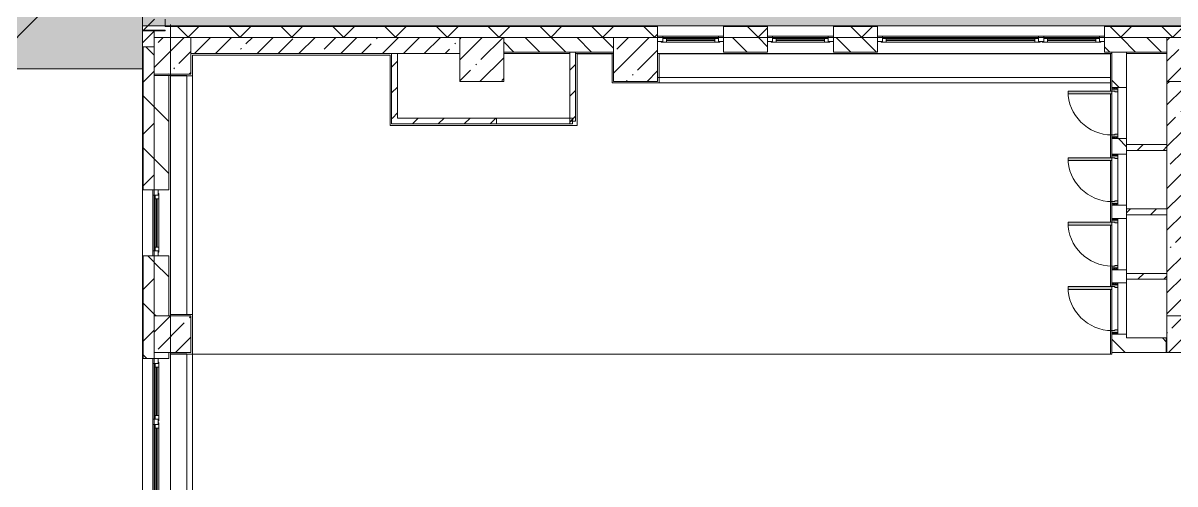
# Model space of a CAD drawing. Header units: millimetres. Extents: x 81382 to 274764, y -8553 to 29000.
# Drawn here: x 145853 to 161575, y 9106 to 15398 of the extents above; entities that cross this region are included whole.
import ezdxf

# ---------------------------------------------------------------- set-up
doc = ezdxf.new("R2010")
doc.units = ezdxf.units.MM
for name, color, linetype, lineweight, true_color in [('A-DETL-2', 9, 'Continuous', 5, 0x808080), ('A-DOOR-4', 7, 'Continuous', 5, 0xe2e2e2), ('A-DOOR-5', 7, 'Continuous', 5, 0xaaaaaa), ('A-DOOR-FRAM-2', 7, 'Continuous', 5, 0xe2e2e2), ('A-DOOR-FRAM-4', 7, 'Continuous', 5, 0xaaaaaa), ('A-FLOR-2', 7, 'Continuous', 5, 0xaaaaaa), ('A-GENM-4', 7, 'Continuous', 5, 0x737373), ('A-WALL-3', 7, 'Continuous', 5, 0x737373), ('I-WALL-3', 7, 'Continuous', 5, 0x737373)]:
    doc.layers.add(name, color=color, linetype=linetype, lineweight=lineweight, true_color=true_color)
doc.layers.add('A-DETL-GENF-3', color=7, linetype='Continuous', lineweight=9, true_color=0xc0c0c0, transparency=0.4)
for name, color, linetype, lineweight in [('A-GENM-3', 7, 'Continuous', 5), ('A-GLAZ-3', 7, 'Continuous', 5), ('A-WALL', 7, 'Continuous', 9), ('A-WALL-2', 7, 'Continuous', 5), ('I-WALL-2', 7, 'Continuous', 5), ('S-COLS-1', 7, 'Continuous', 5), ('Оси', 7, 'Continuous', 9)]:
    doc.layers.add(name, color=color, linetype=linetype, lineweight=lineweight)
pattern_1 = [(45, (147753.76, 0), (-353.5534, 353.5534), []), (135, (147753.76, 0), (-353.5534, -353.5534), [])]
pattern_2 = [(135, (147753.76, 0), (-353.553, -353.553), [])]
pattern_3 = [(45, (147753.76, 0), (-285.123, 285.123), []), (45, (148038.9, 0), (-285.123, 285.123), [504.031, -100.806, 16.764, -84.042])]
pattern_4 = [(45, (147753.76, 0), (-176.7767, 176.7767), [])]

# ---------------------------------------------------------------- blocks, each defined once
blk = doc.blocks.new('BSC_Колонна _Прямоугольная - 600х600-V205-3_9_3_птичка')
at = {"layer": 'S-COLS-1'}
h = blk.add_hatch(dxfattribs=at)
h.set_pattern_fill('FP_85', color=256, style=0, pattern_type=2)
h.set_pattern_definition([(45, (-14010, -14900), (-285.123, 285.123), []), (45, (-13724.88, -14900), (-285.123, 285.123), [504.031, -100.806, 16.764, -84.042])])
h.paths.add_polyline_path([(-22, -300), (300, -300), (300, 300), (-300, 300), (-300, -300)])
for p, q in [((300, 300), (-300, 300)), ((-300, 300), (-300, -300)), ((300, -300), (300, 300)), ((-300, -300), (300, -300))]:
    blk.add_line(p, q, dxfattribs=at)
blk = doc.blocks.new('парапет1 - парапет-18629556-3_9_3_птичка')
at = {"layer": 'A-GENM-3'}
blk.add_line((-268, 14773), (-2411, 14773), dxfattribs=at)
at = {"layer": 'A-GENM-4'}
for p, q in [((-2409, 14775), (-1702, 15482)), ((-268, 15482), (-268, 14775))]:
    blk.add_line(p, q, dxfattribs=at)
blk = doc.blocks.new('BSC_Колонна _Прямоугольная - 500х500-V226-3_9_3_птичка')
at = {"layer": 'S-COLS-1'}
h = blk.add_hatch(dxfattribs=at)
h.set_pattern_fill('FP_108', color=256, style=0, pattern_type=2)
h.set_pattern_definition([(45, (-140, -14950), (-285.123, 285.123), []), (45, (145.12, -14950), (-285.123, 285.123), [504.031, -100.806, 16.764, -84.042])])
h.paths.add_polyline_path([(-250, -250), (250, -250), (250, 250), (-250, 250)])
for p, q in [((250, 250), (-250, 250)), ((-250, 250), (-250, -250)), ((250, -250), (250, 250)), ((-250, -250), (250, -250))]:
    blk.add_line(p, q, dxfattribs=at)
blk = doc.blocks.new('120_Окно_СКБ_1Ст - 120_Окно_СКБ_1Ст 900х2500_h_-20664874-3_9_3_птичка')
at = {"layer": 'A-GLAZ-3'}
for p, q in [((-450, -127), (-450, -57)), ((-450, -57), (-380, -57)), ((450, -57), (-450, -57)), ((-380, -127), (-450, -127)), ((-450, -127), (-400, -127)), ((-380, -127), (-400, -127)), ((-400, -127), (-400, -137)), ((-400, -137), (400, -137)), ((400, -137), (-400, -137)), ((-380, -57), (-380, -127)), ((380, -87), (-380, -87)), ((-380, -87), (-380, -127)), ((-330, -137), (-330, -87)), ((-330, -107), (330, -107)), ((330, -117), (-330, -117)), ((330, -137), (330, -87)), ((380, -127), (380, -57)), ((380, -57), (450, -57)), ((380, -127), (380, -87)), ((450, -127), (380, -127)), ((400, -127), (380, -127)), ((400, -127), (450, -127)), ((400, -137), (400, -127)), ((450, -57), (450, -127))]:
    blk.add_line(p, q, dxfattribs=at)
blk = doc.blocks.new('120_Окно_СКБ_2Ст - 120_Окно_СКБ_2Ст 2300х2500 _мал створка справа_-22272277-3_9_3_птичка')
at = {"layer": 'A-GLAZ-3'}
for p, q in [((-1150, -127), (-1150, -57)), ((-1150, -57), (-1080, -57)), ((1150, -57), (-1150, -57)), ((-1080, -127), (-1150, -127)), ((-1150, -127), (-1100, -127)), ((-1080, -127), (-1100, -127)), ((-1100, -127), (-1100, -137)), ((-1100, -137), (270, -137)), ((270, -137), (-1100, -137)), ((-1080, -57), (-1080, -127)), ((250, -87), (-1080, -87)), ((-1080, -87), (-1080, -127)), ((-1030, -137), (-1030, -87)), ((-1030, -107), (200, -107)), ((200, -117), (-1030, -117)), ((200, -137), (200, -87)), ((250, -127), (250, -57)), ((250, -57), (320, -57)), ((250, -127), (250, -87)), ((320, -127), (250, -127)), ((270, -127), (250, -127)), ((270, -127), (300, -127)), ((270, -137), (270, -127)), ((320, -127), (300, -127)), ((300, -127), (300, -137)), ((300, -137), (1100, -137)), ((1100, -137), (300, -137)), ((320, -57), (320, -127)), ((1080, -87), (320, -87)), ((320, -87), (320, -127)), ((370, -137), (370, -87)), ((370, -107), (1030, -107)), ((1030, -117), (370, -117)), ((1030, -137), (1030, -87)), ((1080, -127), (1080, -57)), ((1080, -57), (1150, -57)), ((1080, -127), (1080, -87)), ((1150, -127), (1080, -127)), ((1100, -127), (1080, -127)), ((1100, -127), (1150, -127)), ((1100, -137), (1100, -127)), ((1150, -57), (1150, -127))]:
    blk.add_line(p, q, dxfattribs=at)
blk = doc.blocks.new('120_Окно_СКБ_2Ст - 120_Окно_СКБ_2Ст 3100х2500 _мал_створка слева_ 2-V253-3_9_3_птичка')
at = {"layer": 'A-GLAZ-3'}
for p, q in [((-1550, -127), (-1550, -57)), ((-1550, -57), (-1480, -57)), ((1550, -57), (-1550, -57)), ((-1480, -127), (-1550, -127)), ((-1550, -127), (-1500, -127)), ((-1480, -127), (-1500, -127)), ((-1500, -127), (-1500, -137)), ((-1500, -137), (670, -137)), ((670, -137), (-1500, -137)), ((-1480, -57), (-1480, -127)), ((650, -87), (-1480, -87)), ((-1480, -87), (-1480, -127)), ((-1430, -137), (-1430, -87)), ((-1430, -107), (600, -107)), ((600, -117), (-1430, -117)), ((600, -137), (600, -87)), ((650, -127), (650, -57)), ((650, -57), (720, -57)), ((650, -127), (650, -87)), ((720, -127), (650, -127)), ((670, -127), (650, -127)), ((670, -127), (700, -127)), ((670, -137), (670, -127)), ((720, -127), (700, -127)), ((700, -127), (700, -137)), ((700, -137), (1500, -137)), ((1500, -137), (700, -137)), ((720, -57), (720, -127)), ((1480, -87), (720, -87)), ((720, -87), (720, -127)), ((770, -137), (770, -87)), ((770, -107), (1430, -107)), ((1430, -117), (770, -117)), ((1430, -137), (1430, -87)), ((1480, -127), (1480, -57)), ((1480, -57), (1550, -57)), ((1480, -127), (1480, -87)), ((1550, -127), (1480, -127)), ((1500, -127), (1480, -127)), ((1500, -127), (1550, -127)), ((1500, -137), (1500, -127)), ((1550, -57), (1550, -127))]:
    blk.add_line(p, q, dxfattribs=at)
blk = doc.blocks.new('BSC_Колонна _Прямоугольная - 500х500-V303-3_9_3_птичка')
at = {"layer": 'S-COLS-1'}
h = blk.add_hatch(dxfattribs=at)
h.set_pattern_fill('FP_137', color=256, style=0, pattern_type=2)
h.set_pattern_definition([(45, (-13960, -11150), (-285.123, 285.123), []), (45, (-13674.88, -11150), (-285.123, 285.123), [504.031, -100.806, 16.764, -84.042])])
h.paths.add_polyline_path([(-250, -250), (250, -250), (250, 250), (-250, 250), (-250, 71)])
for p, q in [((250, 250), (-250, 250)), ((-250, 250), (-250, -250)), ((250, -250), (250, 250)), ((-250, -250), (250, -250))]:
    blk.add_line(p, q, dxfattribs=at)
blk = doc.blocks.new('110_Дверь_СКБ_1Ст - д-18 700x2100h_Технический шкаф ЭОМ и СС-V294-3_9_3_птичка')
at = {"layer": 'A-DOOR-4'}
h = blk.add_hatch(color=256, dxfattribs=at)
h.paths.add_polyline_path([(-312.5, 100), (-312.5, 20), (-277.5, 20), (-277.5, 60), (-287.5, 60), (-292.5, 100)])
h.paths.add_polyline_path([(312.5, 100), (312.5, 60), (302.5, 60), (302.5, 20), (337.5, 20), (337.5, 100)])
at = {"layer": 'A-DOOR-5'}
h = blk.add_hatch(dxfattribs=at)
h.set_pattern_fill('FP_20', color=256, style=0, pattern_type=2)
h.set_pattern_definition([(135, (1951.41, 164.685), (-14.14214, -14.14214), []), (225, (1951.41, 164.685), (14.14214, -14.14214), [])])
h.paths.add_polyline_path([(362.5, 100), (337.5, 100), (337.5, 20), (362.5, 20)])
at = {"layer": 'A-DOOR-FRAM-2'}
blk.add_hatch(color=256, dxfattribs=at).paths.add_polyline_path([(272.5, 700), (272.5, 100), (312.5, 100), (312.5, 700)])
at = {"layer": 'A-DOOR-FRAM-4'}
h = blk.add_hatch(dxfattribs=at)
h.set_pattern_fill('FP_21', color=256, style=0, pattern_type=2)
h.set_pattern_definition([(45, (-171.384, 164.685), (-14.1421, 14.1421), []), (135, (-171.384, 164.685), (-14.1421, -14.1421), [])])
h.paths.add_polyline_path([(-312.5, 100), (-337.5, 100), (-337.5, 20), (-312.5, 20)])
at = {"layer": 'A-DOOR-5'}
for p, q in [((312.5, 700), (272.5, 700)), ((272.5, 700), (272.5, 100)), ((312.5, 100), (312.5, 700)), ((272.5, 100), (312.5, 100))]:
    blk.add_line(p, q, dxfattribs=at)
blk.add_arc((312.5, 100), 600, 90, 180, dxfattribs=at)
at = {"layer": 'A-DOOR-FRAM-4'}
for p, q in [((-312.5, 100), (-337.5, 100)), ((-337.5, 100), (-337.5, 20)), ((-337.5, 20), (-312.5, 20)), ((-287.5, 100), (-312.5, 100)), ((-312.5, 100), (-312.5, 20)), ((-312.5, 20), (-312.5, 100)), ((-312.5, 20), (-277.5, 20)), ((-287.5, 60), (-287.5, 100)), ((-287.5, 100), (272.5, 100)), ((-277.5, 60), (-287.5, 60)), ((-277.5, 20), (-277.5, 60)), ((302.5, 20), (-277.5, 20)), ((312.5, 60), (302.5, 60)), ((302.5, 60), (302.5, 20)), ((302.5, 20), (337.5, 20)), ((312.5, 100), (312.5, 60)), ((337.5, 100), (312.5, 100)), ((337.5, 20), (337.5, 100)), ((362.5, 100), (337.5, 100)), ((337.5, 100), (337.5, 20)), ((337.5, 20), (362.5, 20)), ((362.5, 20), (362.5, 100))]:
    blk.add_line(p, q, dxfattribs=at)
blk = doc.blocks.new('120_Окно_СКБ_1Ст - 120_Окно_СКБ_1Ст_900х2500_h_-20705657-3_9_3_птичка')
at = {"layer": 'A-GLAZ-3'}
for p, q in [((-450, -127), (-450, -57)), ((-450, -57), (-380, -57)), ((450, -57), (-450, -57)), ((-380, -127), (-450, -127)), ((-450, -127), (-400, -127)), ((-380, -127), (-400, -127)), ((-400, -127), (-400, -137)), ((-400, -137), (400, -137)), ((400, -137), (-400, -137)), ((-380, -57), (-380, -127)), ((380, -87), (-380, -87)), ((-380, -87), (-380, -127)), ((-330, -137), (-330, -87)), ((-330, -107), (330, -107)), ((330, -117), (-330, -117)), ((330, -137), (330, -87)), ((380, -127), (380, -57)), ((380, -57), (450, -57)), ((380, -127), (380, -87)), ((450, -127), (380, -127)), ((400, -127), (380, -127)), ((400, -127), (450, -127)), ((400, -137), (400, -127)), ((450, -57), (450, -127))]:
    blk.add_line(p, q, dxfattribs=at)
blk = doc.blocks.new('BSC_Колонна _Прямоугольная - 500х500-V316-3_9_3_птичка')
at = {"layer": 'S-COLS-1'}
h = blk.add_hatch(dxfattribs=at)
h.set_pattern_fill('FP_152', color=256, style=0, pattern_type=2)
h.set_pattern_definition([(45, (-140, -11150), (-285.123, 285.123), []), (45, (145.12, -11150), (-285.123, 285.123), [504.031, -100.806, 16.764, -84.042])])
h.paths.add_polyline_path([(-136, -250), (250, -250), (250, 250), (-250, 250), (-250, -250)])
for p, q in [((250, 250), (-250, 250)), ((-250, 250), (-250, -250)), ((250, -250), (250, 250)), ((-250, -250), (250, -250))]:
    blk.add_line(p, q, dxfattribs=at)
blk = doc.blocks.new('Зашивка приборов отопления34 - Зашивка приборов отопления-33324488-3_9_3_птичка')
at = {"layer": 'A-WALL-2'}
for p, q in [((34188, 26888), (34188, 26567)), ((40348, 26888), (34188, 26888)), ((40348, 26567), (40348, 26888)), ((34188, 26567), (40348, 26567)), ((40348, 26567), (34188, 26567)), ((34188, 26567), (34188, 26492)), ((34188, 26492), (40348, 26492)), ((40348, 26492), (40348, 26567))]:
    blk.add_line(p, q, dxfattribs=at)
blk = doc.blocks.new('Зашивка приборов отопления35 - Зашивка приборов отопления-33324623-3_9_3_птичка')
at = {"layer": 'A-WALL-2'}
for p, q in [((34188, 26793), (34188, 26567)), ((37448, 26793), (34188, 26793)), ((37448, 26567), (37448, 26793)), ((34188, 26567), (37448, 26567)), ((37448, 26567), (34188, 26567)), ((34188, 26567), (34188, 26492)), ((34188, 26492), (37448, 26492)), ((37448, 26492), (37448, 26567))]:
    blk.add_line(p, q, dxfattribs=at)
blk = doc.blocks.new('Зашивка приборов отопления36 - Зашивка приборов отопления-33324807-3_9_3_птичка')
at = {"layer": 'A-WALL-2'}
for p, q in [((34188, 26793), (34188, 26567)), ((36549, 26793), (34188, 26793)), ((36549, 26567), (36549, 26793)), ((34188, 26567), (36549, 26567)), ((36545, 26567), (34188, 26567)), ((34188, 26567), (34188, 26492)), ((34188, 26492), (36545, 26492)), ((36545, 26492), (36545, 26567))]:
    blk.add_line(p, q, dxfattribs=at)

msp = doc.modelspace()

# ---------------------------------------------------------------- hatches: boundary and pattern name
at = {"layer": 'A-DETL-GENF-3'}
msp.add_hatch(color=256, dxfattribs=at).paths.add_polyline_path([(146826, 14774.9), (147485.8, 14774.9), (147485.8, 15358), (186513.8, 15358), (186513.8, 23888.3), (181681.8, 23888.3), (181681.8, 27398.1), (145344.7, 27398.1), (145344.7, 14774.9), (146359.9, 14774.9)])
at = {"layer": 'A-WALL-2'}
h = msp.add_hatch(dxfattribs=at)
h.set_pattern_fill('FP_93', color=256, style=0, pattern_type=2)
h.set_pattern_definition(pattern_1)
h.paths.add_polyline_path([(189707.4, 15200), (189913.8, 15200), (189913.8, 15350), (185563.8, 15350), (185563.8, 15200), (187843, 15200)])
h.paths.add_polyline_path([(177763.8, 15200), (179863.8, 15200), (179863.8, 15350), (177770.8, 15349), (177770.8, 15288), (177763.8, 15285), (176990.8, 15288), (176990.8, 15350), (173364, 15349), (173364, 15288), (173357, 15285), (172184, 15288), (172184, 15350), (167543.8, 15349), (167543.8, 15288), (167536.8, 15285), (166763.8, 15288), (166763.8, 15350), (162536.8, 15349), (162536.8, 15288), (162529.8, 15285), (162356.8, 15288), (162356.5, 15350), (160613.8, 15350), (160613.8, 15200), (177754.5, 15200)])
h.paths.add_polyline_path([(182413.8, 15200), (183163.8, 15200), (183163.8, 15350), (182413.8, 15350)])
h.paths.add_polyline_path([(181363.8, 15200), (181513.8, 15200), (181513.8, 15350), (181363.8, 15350), (181363.8, 15270.2)])
h.paths.add_polyline_path([(156013.8, 15200), (156013.8, 15350), (155413.8, 15350), (155413.8, 15200)])
h.paths.add_polyline_path([(157513.8, 15200), (157513.8, 15350), (156913.8, 15350), (156913.8, 15200), (157080.3, 15200)])
h.paths.add_polyline_path([(152419.2, 15200), (154513.8, 15200), (154513.8, 15350), (147793.8, 15350), (147793.8, 15293), (147643.8, 15293), (147643.8, 15200), (152413.8, 15200)])
h.paths.add_polyline_path([(180993.8, 15200), (180988.8, 15350), (180763.8, 15350), (180763.8, 15200)])
h = msp.add_hatch(dxfattribs=at)
h.set_pattern_fill('FP_91', color=256, style=0, pattern_type=2)
h.set_pattern_definition([(135, (147753.76, 0), (-176.7767, -176.7767), [])])
h.paths.add_polyline_path([(160809.1, 15000), (161463.8, 15000), (161463.8, 15200), (160613.8, 15200), (160613.8, 15000), (160715, 15000)])
h.paths.add_polyline_path([(152413.8, 15000), (153913.8, 15000), (153913.8, 15200), (152413.8, 15200)])
h.paths.add_polyline_path([(157080.3, 15000), (157513.8, 15000), (157513.8, 15200), (156913.8, 15200), (156913.8, 15000)])
h.paths.add_polyline_path([(156013.8, 15000), (156013.8, 15200), (155413.8, 15200), (155413.8, 15000)])
h = msp.add_hatch(dxfattribs=at)
h.set_pattern_fill('FP_93', color=256, style=0, pattern_type=2)
h.set_pattern_definition(pattern_1)
h.paths.add_polyline_path([(147485.8, 14973), (147493.8, 14973), (147493.8, 15073), (147485.8, 15073)])
h = msp.add_hatch(dxfattribs=at)
h.set_pattern_fill('FP_93', color=256, style=0, pattern_type=2)
h.set_pattern_definition(pattern_1)
h.paths.add_polyline_path([(147493.8, 14923), (147493.8, 14973), (147485.8, 14973), (147485.8, 14923)])
h = msp.add_hatch(dxfattribs=at)
h.set_pattern_fill('FP_93', color=256, style=0, pattern_type=2)
h.set_pattern_definition(pattern_1)
h.paths.add_polyline_path([(147493.8, -100), (147643.8, -100), (147643.8, 5220), (147493.8, 5220), (147493.8, 1965.8)])
h.paths.add_polyline_path([(147493.8, 7320), (147643.8, 7320), (147643.8, 8520), (147493.8, 8520), (147493.8, 7750.3)])
h.paths.add_polyline_path([(147643.8, 10820), (147643.8, 12220), (147493.8, 12220), (147493.8, 10820)])
h.paths.add_polyline_path([(147643.8, 13120), (147643.8, 15073), (147493.8, 15073), (147493.8, 13120)])
at = {"layer": 'I-WALL-2'}
h = msp.add_hatch(dxfattribs=at)
h.set_pattern_fill('FP_93', color=256, style=0, pattern_type=2)
h.set_pattern_definition(pattern_1)
h.paths.add_polyline_path([(147793.8, 15358), (147793.8, 15450), (147485.8, 15450), (147485.8, 15358), (147758.2, 15358)])
h = msp.add_hatch(dxfattribs=at)
h.set_pattern_fill('FP_93', color=256, style=0, pattern_type=2)
h.set_pattern_definition(pattern_1)
h.paths.add_polyline_path([(147485.8, 15300), (147793.8, 15300), (147793.8, 15358), (147485.8, 15358), (147485.8, 15341.3)])
h = msp.add_hatch(dxfattribs=at)
h.set_pattern_fill('FP_89', color=256, style=0, pattern_type=2)
h.set_pattern_definition(pattern_3)
h.paths.add_polyline_path([(147493.8, 15073), (147643.8, 15073), (147643.8, 15293), (147485.8, 15293), (147490.8, 15073)])
h = msp.add_hatch(dxfattribs=at)
h.set_pattern_fill('FP_89', color=256, style=0, pattern_type=2)
h.set_pattern_definition(pattern_3)
h.paths.add_polyline_path([(151813.8, 14980), (151813.8, 15200), (148143.8, 15200), (148143.8, 14980), (150963.8, 14980)])
h = msp.add_hatch(dxfattribs=at)
h.set_pattern_fill('FP_94', color=256, style=0, pattern_type=2)
h.set_pattern_definition(pattern_4)
h.paths.add_polyline_path([(150963.8, 14100), (150963.8, 14980), (150883.8, 14980), (150883.8, 14100)])
h = msp.add_hatch(dxfattribs=at)
h.set_pattern_fill('FP_94', color=256, style=0, pattern_type=2)
h.set_pattern_definition(pattern_4)
h.paths.add_polyline_path([(153393.8, 14060), (153393.8, 15000), (153313.8, 15000), (153313.8, 14060)])
h = msp.add_hatch(dxfattribs=at)
h.set_pattern_fill('FP_92', color=256, style=0, pattern_type=2)
h.set_pattern_definition(pattern_2)
h.paths.add_polyline_path([(160795, 11100), (160915, 11100), (160915, 11150), (160715, 11150), (160715, 11100)])
h.paths.add_polyline_path([(160715, 11850), (160915, 11850), (160915, 12030), (160715, 12030)])
h.paths.add_polyline_path([(160915, 12730), (160915, 12910), (160715, 12910), (160715, 12730), (160795, 12730)])
h.paths.add_polyline_path([(160795, 13610), (160915, 13610), (160915, 13819.9), (160715, 13819.9), (160715, 13610)])
h.paths.add_polyline_path([(160715, 14519.9), (160915, 14519.9), (160915, 15000), (160715, 15000), (160715, 14691.7)])
h = msp.add_hatch(dxfattribs=at)
h.set_pattern_fill('FP_92', color=256, style=0, pattern_type=2)
h.set_pattern_definition(pattern_2)
h.paths.add_polyline_path([(147643.8, 7900), (147843.8, 7900), (147843.8, 8520), (147643.8, 8520), (147643.8, 8328.8)])
h.paths.add_polyline_path([(147643.8, 10820), (147843.8, 10820), (147843.8, 10900), (147643.8, 10900)])
h.paths.add_polyline_path([(147843.8, 11400), (147843.8, 12220), (147643.8, 12220), (147643.8, 11400), (147758.2, 11400)])
h.paths.add_polyline_path([(147643.8, 13120), (147843.8, 13120), (147843.8, 14680), (147643.8, 14680), (147643.8, 13534.8)])
h = msp.add_hatch(dxfattribs=at)
h.set_pattern_fill('FP_89', color=256, style=0, pattern_type=2)
h.set_pattern_definition(pattern_3)
h.paths.add_polyline_path([(161464.7, 11400), (161684.7, 11400), (161684.7, 14600), (161464.7, 14600), (161464.7, 11900)])
h = msp.add_hatch(dxfattribs=at)
h.set_pattern_fill('FP_94', color=256, style=0, pattern_type=2)
h.set_pattern_definition(pattern_4)
h.paths.add_polyline_path([(153353.8, 14020), (153353.8, 14100), (153313.8, 14100), (153313.8, 14020)])
h.paths.add_polyline_path([(152313.8, 14020), (152313.8, 14100), (150883.8, 14100), (150883.8, 14020)])
h = msp.add_hatch(dxfattribs=at)
h.set_pattern_fill('FP_94', color=256, style=0, pattern_type=2)
h.set_pattern_definition(pattern_4)
h.paths.add_polyline_path([(161464.7, 13660), (161464.7, 13740), (160915, 13740), (160915, 13660)])
h = msp.add_hatch(dxfattribs=at)
h.set_pattern_fill('FP_94', color=256, style=0, pattern_type=2)
h.set_pattern_definition(pattern_4)
h.paths.add_polyline_path([(161464.7, 12780), (161464.7, 12860), (160915, 12860), (160915, 12780)])
h = msp.add_hatch(dxfattribs=at)
h.set_pattern_fill('FP_94', color=256, style=0, pattern_type=2)
h.set_pattern_definition(pattern_4)
h.paths.add_polyline_path([(161464.7, 11900), (161464.7, 11980), (160915, 11980), (160915, 11900)])
h = msp.add_hatch(dxfattribs=at)
h.set_pattern_fill('FP_92', color=256, style=0, pattern_type=2)
h.set_pattern_definition(pattern_2)
h.paths.add_polyline_path([(161454.7, 10900), (161454.7, 11100), (160715, 11100), (160715, 10900)])
at = {"layer": 'S-COLS-1'}
h = msp.add_hatch(dxfattribs=at)
h.set_pattern_fill('FP_89', color=256, style=0, pattern_type=2)
h.set_pattern_definition(pattern_3)
h.paths.add_polyline_path([(152413.8, 14600), (152413.8, 15200), (151813.8, 15200), (151813.8, 14600)])
h = msp.add_hatch(dxfattribs=at)
h.set_pattern_fill('FP_89', color=256, style=0, pattern_type=2)
h.set_pattern_definition(pattern_3)
h.paths.add_polyline_path([(154513.8, 14600), (154513.8, 15200), (153913.8, 15200), (153913.8, 14600), (154283.6, 14600)])

# ---------------------------------------------------------------- linework, layer by layer
at = {"layer": 'A-DETL-2'}
for p, q in [((147485.8, 14774.9), (147485.8, 15358)), ((147485.8, 15358), (186513.8, 15358)), ((145344.7, 14774.9), (147485.8, 14774.9))]:
    msp.add_line(p, q, dxfattribs=at)
at = {"layer": 'A-FLOR-2'}
for p, q in [((150864.8, 14959), (148164.8, 14959)), ((148164.8, 14959), (148164.8, 14679)), ((150864.8, 13999), (150864.8, 14959)), ((153893.8, 14979), (153414.8, 14979)), ((153414.8, 14979), (153414.8, 13999)), ((153893.8, 14580), (153893.8, 14979)), ((160695, 14980), (154513.8, 14980)), ((160695, 14655), (160695, 14980)), ((147863.8, 14680), (147863.8, 11420)), ((148088.8, 14680), (147863.8, 14680)), ((148088.8, 11420), (148088.8, 14680)), ((154513.8, 14655), (160695, 14655)), ((154533.8, 14655), (154533.8, 14580)), ((154533.8, 14580), (153893.8, 14580)), ((160695, 14469.9), (160695, 14580)), ((160695, 13560), (160695, 14429.9)), ((153414.8, 13999), (150864.8, 13999)), ((160695, 12680), (160695, 13520)), ((160695, 11800), (160695, 12640)), ((160695, 10880), (160695, 11760)), ((147863.8, 11420), (148088.8, 11420)), ((148164.8, 11419), (148164.8, 10880)), ((147864.8, 10880), (147864.8, 8521)), ((148088.8, 10880), (147864.8, 10880)), ((148088.8, 8521), (148088.8, 10880)), ((160715, 10880), (148089.8, 10880)), ((160715, 10900), (160715, 10880)), ((161463.8, 10900), (161454.7, 10900))]:
    msp.add_line(p, q, dxfattribs=at)
at = {"layer": 'A-WALL'}
for p, q in [((147485.8, 15300), (147793.8, 15300)), ((147485.8, 15295), (147793.8, 15295)), ((147793.8, 15293), (147643.8, 15293)), ((147643.8, 15293), (147643.8, 15200)), ((147793.8, 15358), (147793.8, 15350)), ((154513.8, 15353), (147793.8, 15353)), ((154513.8, 15350), (147793.8, 15350)), ((147793.8, 15300), (147793.8, 15293)), ((156013.8, 15353), (155413.8, 15353)), ((156013.8, 15350), (155413.8, 15350)), ((157513.8, 15353), (156913.8, 15353)), ((157513.8, 15350), (156913.8, 15350)), ((162355.8, 15353), (160613.8, 15353)), ((162356.6, 15350), (160613.8, 15350)), ((153913.8, 15200), (152413.8, 15200)), ((152413.8, 15200), (153913.8, 15200)), ((156013.8, 15200), (155413.8, 15200)), ((155413.8, 15200), (156013.8, 15200)), ((157513.8, 15200), (156913.8, 15200)), ((156913.8, 15200), (157513.8, 15200)), ((161463.8, 15200), (160613.8, 15200)), ((160613.8, 15200), (161463.8, 15200)), ((147485.8, 14973), (147493.8, 14973)), ((147493.8, 15073), (147493.8, 13120)), ((147493.8, 15073), (147643.8, 15073)), ((150963.8, 14980), (150883.8, 14980)), ((153393.8, 15000), (153313.8, 15000)), ((160915, 15000), (160715, 15000)), ((147485.8, 14923), (147493.8, 14923)), ((147485.8, 14843), (147493.8, 14843)), ((147490.8, 14843), (147490.8, 13120)), ((147643.8, 13120), (147643.8, 14680)), ((160915, 13740), (160915, 13660)), ((161464.7, 13660), (161464.7, 13740)), ((160915, 12860), (160915, 12780)), ((161464.7, 12780), (161464.7, 12860)), ((147490.8, 12220), (147490.8, 10820)), ((147493.8, 12220), (147493.8, 10820)), ((147643.8, 11400), (147643.8, 12220)), ((160915, 11980), (160915, 11900)), ((161464.7, 11900), (161464.7, 11980)), ((147643.8, 10820), (147643.8, 10900))]:
    msp.add_line(p, q, dxfattribs=at)
at = {"layer": 'A-WALL-2'}
for p, q in [((154513.8, 15200), (154513.8, 15358)), ((155413.8, 15358), (155413.8, 15000)), ((156013.8, 15000), (156013.8, 15358)), ((156913.8, 15358), (156913.8, 15000)), ((157513.8, 15000), (157513.8, 15358)), ((160613.8, 15358), (160613.8, 15000)), ((148143.8, 15200), (152413.8, 15200)), ((152413.8, 15200), (152413.8, 15000)), ((153913.8, 15000), (153913.8, 15200)), ((154513.8, 15200), (153913.8, 15200)), ((156913.8, 15200), (156013.8, 15200)), ((160613.8, 15200), (157513.8, 15200)), ((152413.8, 15000), (153313.8, 15000)), ((153393.8, 15000), (153913.8, 15000)), ((155413.8, 15000), (156013.8, 15000)), ((156913.8, 15000), (157513.8, 15000)), ((160613.8, 15000), (160715, 15000)), ((160915, 15000), (161463.8, 15000)), ((147485.8, 14772.9), (147485.8, -258)), ((147643.8, 14680), (147643.8, 14700)), ((147485.8, 13120), (147643.8, 13120)), ((147643.8, 13120), (147643.8, 12220)), ((147643.8, 12220), (147485.8, 12220)), ((147485.8, 10820), (147643.8, 10820)), ((147643.8, 10820), (147643.8, 8520))]:
    msp.add_line(p, q, dxfattribs=at)
at = {"layer": 'A-WALL-3'}
msp.add_line((162286.8, 15358), (147793.8, 15358), dxfattribs=at)
at = {"layer": 'I-WALL-2'}
for p, q in [((147485.8, 15293), (147643.8, 15293)), ((151813.8, 15200), (148143.8, 15200)), ((151813.8, 14980), (151813.8, 15200)), ((154513.8, 15200), (155413.8, 15200)), ((148143.8, 14980), (150883.8, 14980)), ((150883.8, 14980), (150883.8, 14020)), ((150963.8, 14100), (150963.8, 14980)), ((150963.8, 14980), (151813.8, 14980)), ((153313.8, 14980), (152413.8, 14980)), ((153313.8, 15000), (153313.8, 14020)), ((153393.8, 14060), (153393.8, 15000)), ((153913.8, 14980), (153393.8, 14980)), ((160715, 14980), (160695, 14980)), ((160715, 15000), (160715, 14519.9)), ((160915, 15000), (160915, 13740)), ((161463.8, 14980), (160915, 14980)), ((147863.8, 14680), (147643.8, 14680)), ((147843.8, 13120), (147843.8, 14680)), ((160795, 14519.9), (160915, 14519.9)), ((161464.7, 14600), (161464.7, 13740)), ((150883.8, 14020), (153353.8, 14020)), ((153353.8, 14100), (150963.8, 14100)), ((152313.8, 14020), (152313.8, 14100)), ((153313.8, 14060), (153393.8, 14060)), ((153353.8, 14020), (153353.8, 14100)), ((160715, 13819.9), (160715, 13610)), ((160915, 13819.9), (160795, 13819.9)), ((161464.7, 13740), (160915, 13740)), ((160795, 13610), (160915, 13610)), ((160915, 13660), (160915, 12860)), ((160915, 13660), (161464.7, 13660)), ((161464.7, 13660), (161464.7, 12860)), ((147643.8, 13120), (147843.8, 13120)), ((147643.8, 12220), (147643.8, 13120)), ((160715, 12910), (160715, 12730)), ((160915, 12910), (160795, 12910)), ((161464.7, 12860), (160915, 12860)), ((160915, 12780), (160915, 11980)), ((160915, 12780), (161464.7, 12780)), ((161464.7, 12780), (161464.7, 11980)), ((160795, 12730), (160915, 12730)), ((147843.8, 12220), (147643.8, 12220)), ((147843.8, 11400), (147843.8, 12220)), ((160715, 12030), (160715, 11850)), ((160915, 12030), (160795, 12030)), ((161464.7, 11980), (160915, 11980)), ((160795, 11850), (160915, 11850)), ((160915, 11900), (160915, 11100)), ((160915, 11900), (161464.7, 11900)), ((161464.7, 11900), (161464.7, 11400)), ((147863.8, 11420), (147863.8, 11400)), ((160715, 11150), (160715, 10900)), ((160915, 11150), (160795, 11150)), ((161454.7, 11100), (160915, 11100)), ((161454.7, 10900), (161454.7, 11100)), ((147843.8, 10820), (147843.8, 10900)), ((147863.8, 10900), (147863.8, 8500)), ((160715, 10900), (161454.7, 10900)), ((147643.8, 10820), (147843.8, 10820)), ((147643.8, 8520), (147643.8, 10820))]:
    msp.add_line(p, q, dxfattribs=at)
at = {"layer": 'I-WALL-3'}
msp.add_line((147793.8, 15358), (147793.8, 15450), dxfattribs=at)
at = {"layer": 'S-COLS-1'}
for p, q in [((152413.8, 15200), (151813.8, 15200)), ((151813.8, 15200), (151813.8, 14600)), ((152413.8, 14600), (152413.8, 15200)), ((154513.8, 15200), (153913.8, 15200)), ((153913.8, 15200), (153913.8, 15000)), ((154513.8, 14600), (154513.8, 15200)), ((153913.8, 15000), (153913.8, 14600)), ((151813.8, 14600), (152413.8, 14600)), ((153913.8, 14600), (154513.8, 14600))]:
    msp.add_line(p, q, dxfattribs=at)
at = {"layer": 'Оси'}
msp.add_line((147863.8, 5439), (147863.8, 15380), dxfattribs=at)

# ---------------------------------------------------------------- block references
at = {"layer": 'A-DOOR-5', "rotation": 89.99999999999991}
for p in [(160815, 14157.4), (160815, 13247.5), (160815, 12367.5), (160815, 11487.5)]:
    msp.add_blockref('110_Дверь_СКБ_1Ст - д-18 700x2100h_Технический шкаф ЭОМ и СС-V294-3_9_3_птичка', p, dxfattribs=at)
at = {"layer": 'A-GENM-3'}
msp.add_blockref('парапет1 - парапет-18629556-3_9_3_птичка', (147753.8, 0), dxfattribs=at)
at = {"layer": 'A-GLAZ-3'}
for name, p in [('120_Окно_СКБ_1Ст - 120_Окно_СКБ_1Ст_900х2500_h_-20705657-3_9_3_птичка', (154963.8, 15275)), ('120_Окно_СКБ_1Ст - 120_Окно_СКБ_1Ст 900х2500_h_-20664874-3_9_3_птичка', (156463.8, 15275)), ('120_Окно_СКБ_2Ст - 120_Окно_СКБ_2Ст 3100х2500 _мал_створка слева_ 2-V253-3_9_3_птичка', (159063.8, 15275))]:
    msp.add_blockref(name, p, dxfattribs=at)
at = {"layer": 'A-GLAZ-3', "rotation": 89.99999999999991}
for name, p in [('120_Окно_СКБ_1Ст - 120_Окно_СКБ_1Ст 900х2500_h_-20664874-3_9_3_птичка', (147568.8, 12670)), ('120_Окно_СКБ_2Ст - 120_Окно_СКБ_2Ст 2300х2500 _мал створка справа_-22272277-3_9_3_птичка', (147568.8, 9670))]:
    msp.add_blockref(name, p, dxfattribs=at)
at = {"layer": 'A-WALL-2'}
msp.add_blockref('Зашивка приборов отопления34 - Зашивка приборов отопления-33324488-3_9_3_птичка', (120347, -11912.4), dxfattribs=at)
at = {"layer": 'A-WALL-2', "rotation": 89.99999999999993}
for name, p in [('Зашивка приборов отопления35 - Зашивка приборов отопления-33324623-3_9_3_птичка', (174657.1, -22768.8)), ('Зашивка приборов отопления36 - Зашивка приборов отопления-33324807-3_9_3_птичка', (174657.1, -25668.8))]:
    msp.add_blockref(name, p, dxfattribs=at)
at = {"layer": 'S-COLS-1'}
for name, p in [('BSC_Колонна _Прямоугольная - 500х500-V226-3_9_3_птичка', (147893.8, 14950)), ('BSC_Колонна _Прямоугольная - 600х600-V205-3_9_3_птичка', (161763.8, 14900)), ('BSC_Колонна _Прямоугольная - 500х500-V316-3_9_3_птичка', (147893.8, 11150)), ('BSC_Колонна _Прямоугольная - 500х500-V303-3_9_3_птичка', (161713.8, 11150))]:
    msp.add_blockref(name, p, dxfattribs=at)

doc.saveas('drawing.dxf')
